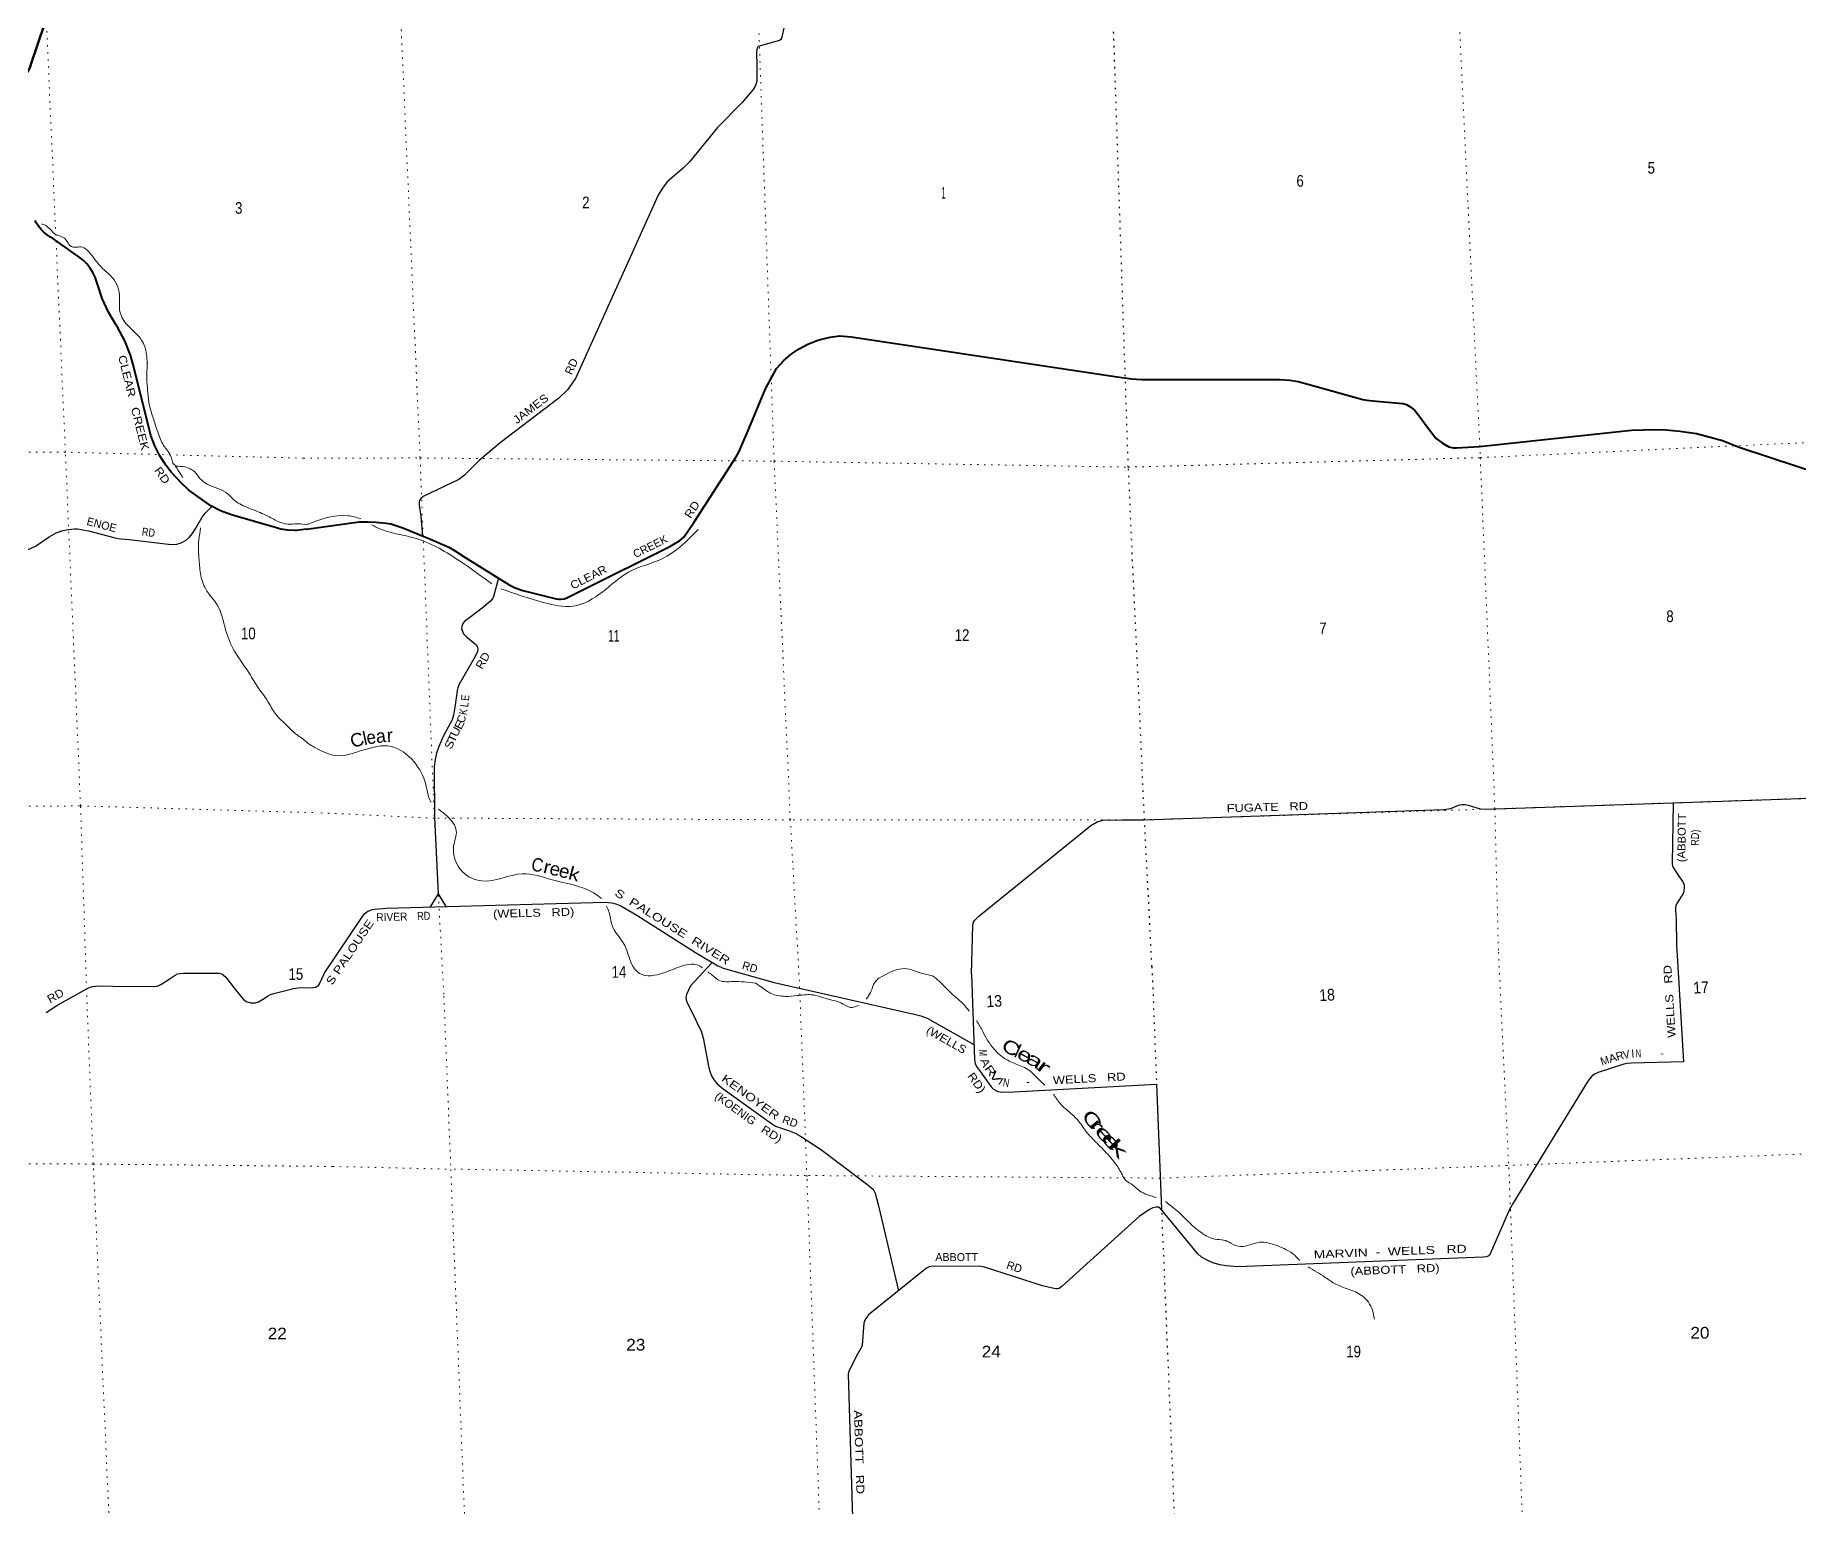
# Model space of a CAD drawing. Header units: feet. Extents: x 751810 to 1010326, y -353855 to -161247.
# Drawn here: x 937197 to 963642, y -217253 to -195181 of the extents above; entities that cross this region are included whole.
import ezdxf
from ezdxf.enums import TextEntityAlignment as Align

# ---------------------------------------------------------------- set-up
doc = ezdxf.new("R2010")
doc.units = ezdxf.units.FT
doc.header["$LTSCALE"] = 70
doc.linetypes.add('DOTTED', pattern=[1.5, 0.3, -1.2])
for name, color, linetype, lineweight in [('23', 7, 'Continuous', 70), ('26', 7, 'Continuous', 40), ('29', 7, 'Continuous', 25), ('39', 7, 'Continuous', 13), ('6', 7, 'DOTTED', 25), ('7', 7, 'DOTTED', 13)]:
    doc.layers.add(name, color=color, linetype=linetype, lineweight=lineweight)
for name, color, linetype in [('27', 7, 'Continuous'), ('30', 7, 'Continuous'), ('41', 7, 'Continuous')]:
    doc.layers.add(name, color=color, linetype=linetype)

msp = doc.modelspace()

# ---------------------------------------------------------------- linework, layer by layer
at = {"layer": '23'}
msp.add_lwpolyline([(935980.54, -195934.39), (936002.52, -195945.69), (936041.49, -195960.82), (936081.84, -195971.78), (936123.1, -195978.47), (936164.85, -195980.81), (936202.41, -195979.18), (936875.16, -195861.14), (936906.55, -195854.73), (936937.11, -195845.08), (936966.48, -195832.29), (936994.36, -195816.5), (937020.43, -195797.88), (937044.42, -195776.64), (937066.05, -195753.01), (937085.09, -195727.24), (937101.34, -195699.63), (937114.61, -195670.46), (937124.76, -195640.08), (937130.14, -195617.28), (937333.72, -195014.3)], dxfattribs=at)
at = {"layer": '26'}
for points in [[(941262.71, -202589.12), (941116.46, -202609.18), (941088.67, -202609.49), (940983.47, -202603.71), (940879.45, -202586.96), (940777.75, -202559.44), (940156.42, -202379.6), (940126.52, -202370.22), (939975.35, -202312.23), (939831.07, -202238.75), (939500.85, -202005.35), (939387.87, -201900.93), (939236.09, -201733.61), (939152.38, -201626.92), (939063.11, -201487.65), (938988.88, -201339.82), (938930.52, -201185.04), (938672.33, -200141.21), (938624.28, -199978.42), (938539.29, -199764.35), (938432.39, -199560.34), (938411.46, -199529.43), (938296.29, -199334.82), (938202.09, -199129.23), (938129.9, -198914.93), (938120.92, -198883.45), (938093.7, -198809.31), (938058.88, -198738.42), (938016.84, -198671.56), (937968.04, -198609.47), (937913.01, -198552.81), (937852.37, -198502.22), (937786.77, -198458.24), (937454.48, -198222.9), (937425.84, -198207.56), (937374.45, -198174.5), (937326.79, -198136.25), (937283.4, -198093.23), (937244.74, -198045.9), (937211.24, -197994.8), (937193.78, -197958.54)], [(941262.71, -202589.12), (942052.17, -202481.18), (942182.88, -202478.2), (942303.61, -202485.34), (942459.35, -202500.2), (942526.89, -202511.2), (942603.11, -202535.92), (942710.68, -202569.36), (943125.68, -202738.73), (943399.84, -202860.76), (943481.97, -202907.3), (943630.71, -203006.65), (944304.38, -203422.9), (944393.06, -203466.86), (944508.8, -203509.44), (945006.14, -203632.73), (945048.1, -203638.19), (945079.52, -203638.19), (945129.79, -203635.04), (945170.49, -203620.2), (945397.12, -203504.57), (946714.22, -202848.7), (946855.66, -202764.61), (946915.85, -202712.4), (946969.26, -202646.38), (947083.47, -202473.81), (947706.83, -201505.13), (947748.4, -201432.94), (947902.94, -201072.66), (948145.17, -200483.37), (948312.21, -200180.87), (948425.44, -200054.46), (948530.9, -199964.91), (948651.64, -199884.71), (948784.22, -199811.99), (948934.39, -199752.68), (949031.79, -199727.53), (949117.86, -199708.24), (949257.99, -199689.8), (949433.22, -199701.83), (953420.97, -200303.3), (953635.95, -200332.68), (953792.41, -200342.99), (955856.86, -200342.01), (956012.65, -200353.11), (956133.57, -200375.37), (956426.22, -200456.42), (957107.04, -200644.93), (957206.5, -200661.19), (957367.46, -200672.9), (957706.39, -200703.8), (957757.87, -200719.35), (957823.84, -200757.07), (957883.53, -200807.37), (957917.03, -200846.46), (958129.41, -201135.99), (958203.99, -201228.61), (958298.69, -201300.41), (958395.63, -201354.36), (958458.47, -201366.93), (958510.5, -201370.55), (958855.33, -201346.88), (961133.35, -201101.96), (961479.2, -201091.87), (961648.86, -201098.16), (961859.66, -201117.57), (962110.69, -201154.74), (962368.33, -201222.3), (962500.26, -201261.62), (962747.65, -201360.31), (967120, -202798.07)]]:
    msp.add_lwpolyline(points, dxfattribs=at)
at = {"layer": '29'}
for p, q in [((943240.36, -208056.82), (943117.95, -208256.45)), ((943240.36, -208056.82), (943352.11, -208250.13)), ((947344.99, -209091.84), (947023.6, -209439.45))]:
    msp.add_line(p, q, dxfattribs=at)
for points in [[(948707.72, -193753.11), (948396.08, -195181.85), (948385.76, -195227.16), (948375.02, -195243.27), (948356.46, -195260.13), (948052.32, -195343.23), (948034.1, -195356.09), (948023.37, -195372.21), (948014.76, -195423.44), (948015.52, -195637.21), (948018, -195869.13), (948007.99, -195905.78), (947996.52, -195936.28), (947964.74, -195996.3), (947798.46, -196190.72), (947429.36, -196564.93), (947010.47, -197076.32), (946914.7, -197171.87), (946675.25, -197380.56), (946603.31, -197472.71), (946539.14, -197577.77), (945296.98, -200329.62), (945180.58, -200497.22), (945047.73, -200626.28), (944166.68, -201295.86), (943852.27, -201560.92), (943634.36, -201781.17), (943550.44, -201843.61), (943013.25, -202101.7), (942979.37, -202130.36), (942960.58, -202159.9), (942952.52, -202186.76), (942953.2, -202231.24), (942976.58, -202399.7), (943001.81, -202688.18)], [(937092.66, -202896.4), (937198.95, -202841.99), (937406.6, -202703.49), (937510.43, -202646.61), (937609.3, -202609.51), (937695.82, -202592.2), (937787.28, -202584.78), (937827.71, -202584.31), (937886.17, -202592.2), (937994.93, -202614.46), (938375.61, -202713.39), (938441.28, -202726.83), (938481.91, -202733.17), (938603.03, -202743.06), (939235.85, -202817.26), (939319.91, -202812.31), (939384.17, -202792.53), (939460.81, -202752.95), (939507.77, -202708.44), (939549.8, -202658.97), (939606.65, -202574.89), (939700.58, -202411.66), (939745.08, -202349.83), (939782.16, -202310.26), (939843.96, -202248.43)], [(944145.67, -203324.84), (944069.25, -203599.71), (944053.14, -203634.63), (944025.34, -203669.61), (943898.37, -203775.68), (943631.69, -203975.76), (943610.84, -204003.33), (943591.42, -204050.97), (943588.74, -204080.52), (943596.2, -204110.83), (943620.95, -204158.42), (943661.28, -204202.95), (943803.27, -204318.13), (943819.6, -204335.7), (943830.33, -204362.56), (943833.02, -204384.05), (943826.81, -204428.1), (943772.05, -204535.23), (943548.47, -204923.95), (943532.37, -204966.93), (943522.48, -205011.42), (943495.26, -205228.36), (943470.62, -205377.9), (943448.09, -205448.13), (943330.83, -205670.79), (943285.4, -205770.07), (943250.5, -205847.97), (943212.92, -205947.35), (943194.13, -206046.74), (943179.69, -206153.02), (943181.68, -206916), (943240.36, -208056.82)], [(951235.85, -209264.13), (951257.09, -208531.53), (951268.84, -208484.36), (951287.63, -208452.13), (951347.06, -208396.73), (953026.3, -207036.78), (953121.08, -206980.16), (953206.15, -206954.75), (953497, -206948.19), (953824.75, -206946.91), (958320.78, -206794.83), (958425.47, -206778.71), (958538.21, -206730.36), (958592.14, -206717.03), (958640.22, -206716.93), (958683.17, -206727.67), (958863.03, -206786.77), (958953.38, -206790.92), (964410.46, -206604.61), (967063.37, -206530.03)], [(961757.11, -206700.73), (961743.4, -207606.02), (961748.77, -207639.6), (961757.93, -207661.84), (961823.33, -207764.03), (961900.92, -207871.78), (961917.89, -207909.55), (961925.94, -207936.41), (961925.94, -207961.93), (961920.57, -208014.3), (961915.2, -208039.82), (961902.98, -208063.3), (961820.96, -208195.77), (961801.11, -208239.93), (961795.75, -208261.42), (961796.37, -208305.69), (961802.72, -208442.59), (961808.56, -208820.64)], [(941537.24, -209238.15), (942101.92, -208397.88), (942137.82, -208356.76), (942157.95, -208337.96), (942186.14, -208319.16), (942213.38, -208308.59), (942246.54, -208296.33), (942289.48, -208286.92), (942460.92, -208274.2), (945744.34, -208185.51), (945795.33, -208188.89), (945845.47, -208192.26), (945902.02, -208208.43), (945980.11, -208240.76), (946215.67, -208379.92), (947099.54, -208938.56), (947430.69, -209138.74), (947470.4, -209155.87), (947510.67, -209171.99), (948279.66, -209387.26)], [(961808.56, -208820.64), (961916.06, -210580.88), (961130.52, -210597.58), (961071.02, -210602.93), (961019.93, -210614.35), (960633.56, -210737.91), (960578.53, -210762.28), (960537.97, -210793.71), (960479.85, -210869.6), (959362.95, -212690.88), (959306.9, -212794.7), (959012.24, -213458.46), (958998.49, -213478.03), (958984.55, -213491.99), (958956.66, -213503.94), (958911.69, -213509.85), (955232.7, -213654.89), (955055.17, -213639.44), (954961.56, -213623.5), (954875.92, -213601.58), (954810.2, -213575.67), (954748.47, -213543.78), (954680.75, -213503.93), (954628.64, -213461.5), (954068.19, -212772.84), (954041.45, -212760.61), (953999.63, -212758.61), (953955.81, -212770.57), (953904.47, -212794.39), (953749.63, -212901.61), (952595.38, -213946.44), (952549.75, -213980.21), (952527.84, -213986.19), (952494.36, -213983.86), (952300.33, -213938.48), (951432.67, -213658.09), (951380.69, -213649.4), (950656.21, -213646.5), (950601.98, -213653.39), (950560.93, -213675.72), (949693.86, -214372.93), (949675.89, -214394.72), (949651.99, -214428.6), (949636.05, -214456.5), (949623.82, -214497.26), (949598.21, -214827.17), (949585.82, -214860.4), (949506.23, -214999.05), (949399.06, -215221.75), (949393.08, -215237.69), (949386.78, -215265.01), (949452.73, -217417.9)], [(937361.11, -209838.69), (937517.88, -209734.64), (937982.61, -209472.48), (938055.51, -209447.73), (938145.76, -209437.86), (938358.34, -209442.81), (938991.17, -209447.75), (939041.83, -209437.84), (939080.16, -209418.07), (939203.76, -209338.93), (939293.97, -209279.56), (939327.35, -209259.79), (939370.6, -209252.35), (939421.29, -209249.9), (939950.29, -209249.9), (939986.11, -209257.3), (940015.78, -209272.14), (940054.11, -209309.26), (940182.66, -209477.43), (940316.14, -209640.66), (940359.38, -209675.26), (940424.91, -209695.07), (940500.28, -209695.05), (940533.67, -209685.17), (940627.61, -209630.77), (940678.27, -209593.65), (940736.38, -209566.46), (940914.36, -209517), (941071.31, -209477.41), (941141.78, -209467.54), (941359.31, -209462.59), (941397.61, -209457.62), (941424.8, -209445.26), (941444.57, -209432.89), (941458.19, -209408.18), (941537.24, -209238.15)], [(947023.6, -209439.45), (946962.51, -209569.7), (946954.54, -209617.52), (946963.77, -209669.64), (947101.58, -209952.84), (947181.57, -210119.7), (947214.82, -210220.88), (947297.09, -210671.7), (947313.01, -210717.53), (947339.31, -210788.6), (947366.02, -210839.24), (947396.95, -210878.62), (947425.06, -210909.57), (947515.01, -210982.37), (948237.09, -211506.68), (948299.81, -211543.46), (948492.57, -211610.88), (948593.57, -211650.16), (948673.78, -211692.68), (948971.17, -211890.49), (949662.23, -212406.79), (949744.69, -212477.16), (949772.57, -212509.04), (949791.29, -212548.34), (949841.83, -212740.55), (950141.65, -214012.86)], [(948279.66, -209387.26), (950379.35, -209863.43), (950477.58, -209888.53), (950569.91, -209924.92), (951272.68, -210321.12)], [(951235.85, -209264.13), (951280.46, -210544.52), (951294.11, -210601.95), (951314.02, -210649.78), (951370.93, -210731.36), (951529.11, -210952.68), (951568.94, -210988.55), (951633.47, -211026.32), (951700.38, -211032.39), (951872.17, -211028.2), (954012.56, -210912.82), (954086.25, -212790.52)]]:
    msp.add_lwpolyline(points, dxfattribs=at)
at = {"layer": '39'}
for points in [[(937289.63, -198008.69), (937374.4, -198048.08), (937507.39, -198170.84), (937636.26, -198225.2), (937732.94, -198349.11), (937902.87, -198359.85), (937999.96, -198431.34), (938092.3, -198545.31), (938211.66, -198684.61), (938357.19, -198821.08), (938460.96, -199110.02), (938460.66, -199297.45), (938560, -199507.93), (938791.69, -199754.52), (938864.87, -199967.85), (938876.83, -200094.43), (938878.17, -200103.63)], [(938876.83, -200094.43), (938869.88, -200328.43), (938881.81, -200519.51)], [(938881.38, -200505.41), (938898.98, -200684.22), (938958.23, -200904.03), (939044.87, -201161.26), (939135.59, -201353.88), (939251, -201561.83), (939280.91, -201615.3), (939282.93, -201615.23), (939283.07, -201615.33)], [(939283.07, -201615.33), (939336.02, -201700.21), (939395.34, -201791.04), (939407.87, -201815.71)], [(939306.82, -201645.66), (939435.63, -201656.75), (939587.31, -201730.55), (939671.21, -201832.69), (939776.68, -201913.99), (940081.92, -202057.49), (940177.74, -202153.21), (940264.31, -202210.93), (940479.19, -202304.89), (940710.46, -202406.39), (940882.68, -202491.63), (941020.64, -202513.46), (941153.71, -202507.23), (941260.91, -202524.75)], [(939673.6, -202568.12), (939673.73, -202572.23), (939648.86, -202748.35), (939651.09, -203018.33), (939674.53, -203255.4), (939752.36, -203488.73), (939925.18, -203725.09), (940051.72, -204097.95), (940184.78, -204420.22), (940387.94, -204724.15), (940525.98, -204945.49), (940686.51, -205176.2), (940799.16, -205360.06), (940976.31, -205539.86), (941099.02, -205656.9), (941249.79, -205767), (941311.98, -205819.44), (941400.32, -205869.04)], [(941260.91, -202524.75), (941885.36, -202387.62), (942077.08, -202430.48)], [(942245.44, -202522.99), (942319.62, -202562.83), (942908.02, -202728.15), (943571.86, -203074.24), (944045.14, -203409.3)], [(944177.55, -203482.82), (944831.21, -203692.33), (945259.9, -203744.65), (945706.85, -203527.9), (946093.43, -203234.74), (946614.74, -203023.23), (946995.48, -202736.34), (947135.8, -202595.81)], [(941399.23, -205868.57), (941694.95, -205984.8), (942107.76, -205904.54), (942537.36, -205849.88), (942876.99, -206081.16), (943053.15, -206415.5), (943126.92, -206677.05), (943132.24, -206685.99)], [(943240.79, -206787.88), (943380.05, -206899.5), (943510.58, -207112.48), (943471.05, -207339.99), (943602.66, -207728.5), (943889.4, -207864.92), (944502.01, -207758.91), (944949.84, -207848.85), (945636.68, -208089.13), (945687.86, -208130.51)], [(945762.52, -208242.55), (945800.14, -208331.13), (945846.05, -208531.19), (946037.36, -208834.68), (946143.83, -209117.19), (946258.05, -209252.09), (946616.87, -209246.53), (946898.59, -209140.99), (947165.44, -209144.98), (947196.16, -209167.26)], [(949847.5, -209325.05), (950299.27, -209187.38), (950406.62, -209223.66), (950650.97, -209290.17)], [(947282.17, -209230.81), (947347.83, -209279.31), (947458.47, -209359.86), (947657.83, -209375.27), (948001.18, -209399.56)], [(947999.74, -209398.55), (948095.83, -209466.14), (948232.56, -209554.41), (948443.57, -209596.89), (948621.99, -209586.52), (948834.41, -209572.53), (949086.64, -209637.26), (949302.96, -209707.7), (949420.06, -209762.64), (949544.82, -209732.45)], [(949659.45, -209638.4), (949693.46, -209588.69), (949744.99, -209485.56), (949786.67, -209386.92), (949851.08, -209321.41)], [(950646.33, -209287.08), (950673.36, -209305.08), (950775.9, -209392.94), (950978, -209590.94), (951112.11, -209709.55), (951201.93, -209819.92)], [(951312.44, -209964.05), (951319.26, -209973.78), (951404.62, -210124.89), (951575.58, -210388.81), (951759.68, -210545.35), (951930.05, -210621.97), (952126.8, -210724.76), (952226.78, -210823.6), (952337.63, -210930.16)], [(952465.43, -211062.6), (952563.76, -211200.6), (952687.84, -211319.67), (952824.33, -211446.22), (952965.78, -211636.99), (953096.9, -211777.89), (953280.48, -211966.69), (953371.91, -212075.21), (953479.98, -212239.35), (953495.51, -212270.85), (953528.65, -212335.77), (953630.64, -212411.56), (953809.71, -212546.19), (953928.26, -212588.98), (954007.42, -212617.85)], [(954144.86, -212675.45), (954241.19, -212749.56), (954349.94, -212841.15), (954537.25, -213023.73), (954712.5, -213162.56), (954886.97, -213241), (955018.17, -213252.98), (955124.88, -213300.36), (955269.88, -213349.96), (955554.39, -213286.28), (955813.99, -213336.56), (956083.97, -213481.02), (956156.38, -213557.65)], [(956285.68, -213656.25), (956539.44, -213812.18), (956700.98, -213915.4), (956887.3, -213989.26), (957094.89, -214088.3), (957249.67, -214306.65), (957277.94, -214440.29)]]:
    msp.add_spline(points, degree=3, dxfattribs=at)
at = {"layer": '6'}
for points in [[(953941.94, -209151.11), (953832.17, -206948.45), (953588.39, -201658.55), (953313.33, -193494.25)], [(953941.94, -209151.11), (954067.09, -212323.01), (954288.25, -217675.92), (954510.93, -222951.55), (954554.35, -224075.12)]]:
    msp.add_lwpolyline(points, dxfattribs=at)
at = {"layer": '7'}
msp.add_line((941657.42, -212148.91), (943428.65, -212189.42), dxfattribs=at)
for points in [[(958466.47, -193252.1), (958866.77, -201516.58), (959085.87, -206785.22), (959138.35, -208933.11)], [(948655.38, -209371.64), (948519.47, -206944.42), (948277.23, -201569.71), (948000.21, -193752.57)], [(942634.97, -193942.24), (942967.25, -201521.18), (943180.19, -206923.24), (943324.01, -209592.8)], [(937976.8, -209813.37), (937875.6, -206740.42), (937648.04, -201435.23), (937327.42, -194151.94)], [(941218.75, -201524.5), (937648.04, -201435.23), (932285.06, -201421.64), (926912.32, -201484.93), (921709.32, -200829.43), (916706.63, -201095.91)], [(941218.75, -201524.5), (942967.25, -201521.18), (948277.23, -201569.71), (953588.39, -201658.55), (958866.77, -201516.58), (964194.26, -201269.82), (969539.31, -201006.25), (972603.79, -200906.61)], [(972831.08, -206233.36), (969780.14, -206396.76), (967063.33, -206530.15), (964397.2, -206603.65), (959085.87, -206785.22), (953832.17, -206948.45), (948523.59, -206948.3), (943462.26, -206924.56)], [(915055.52, -206754.08), (916459.67, -206674.82), (921791.6, -206532.2), (927146.12, -206795.96), (932485.8, -206774.02), (937875.6, -206740.42), (941438.38, -206843.92)], [(943462.26, -206924.56), (943180.19, -206923.24), (941438.38, -206843.92)], [(959138.35, -208933.11), (959294.73, -212166.53), (959498.17, -217436.25), (959717.59, -222823.29), (959791.11, -224431.95)], [(950372.32, -252334), (950234.23, -249883), (950063.13, -244576.67), (949826.24, -239196.9), (949624.63, -233898.89), (949390.49, -228275.4), (949172.26, -223001.39), (948963.88, -217608.26), (948768.47, -212302.66), (948655.38, -209371.64)], [(943324.01, -209592.8), (943428.65, -212192.46), (943637.98, -217498.82), (943829.75, -222786.66), (944082.51, -228155.27), (944306.33, -234092), (944456.16, -238088.87)], [(939907.62, -255544.3), (939667.98, -250263.38), (939428.28, -244956.96), (939197.18, -239605.95), (938972.44, -234264.79), (938712.71, -228098.84), (938514.89, -222780.97), (938304.48, -217447.4), (938067.88, -212112.68), (937976.8, -209813.37)], [(941657.42, -212148.91), (938067.88, -212112.68), (932750.91, -212088.69), (927366.2, -212085.07), (921934.04, -211676.07), (917839.36, -211911.82)], [(973060.54, -211611.63), (969952.8, -211714.75), (964624.64, -211926.29), (959266.5, -212134.49), (954065.56, -212323.77), (948747.88, -212284.35), (943429.42, -212187.89)]]:
    msp.add_lwpolyline(points, dxfattribs=at)

# ---------------------------------------------------------------- texts
at = {"layer": '27'}
for s, rotation, width, p in [('CLEAR   CREEK', 283.893, 1.2, (938437.76, -199995.53)), ('RD', 305.213, 1.15, (938974.33, -201707.32)), ('RD', 56.503, 1.15, (947023.05, -202438.27)), ('CLEAR', 27.031, 1.1, (945258.37, -203496.78))]:
    msp.add_text(s, height=120, rotation=rotation, dxfattribs=dict(at, width=width)).set_placement(p)
msp.add_text('CREEK', height=120, rotation=26.472, dxfattribs=at).set_placement((946198.12, -203025.6))
at = {"layer": '30'}
for s, rotation, width, p in [('RD', 65.706, 1.05, (945291.12, -200172.47)), ('JAMES', 37.234, 1.15, (944661.84, -200831.63)), ('L', 82.848, 0.9, (943690.88, -205226.32)), ('E', 82.848, 0.85, (943703.64, -205124.57)), ('E', 63.227, 1.25, (943609.97, -205547.34)), ('K', 78.643, 0.85, (943673.31, -205339.31)), ('T', 65.411, 1.4, (943506, -205750.22)), ('U', 62.227, 1.2, (943551.73, -205654.46)), ('S', 65.867, 1.2, (943460.69, -205843.53)), ('FUGATE   RD', 1.685, 1.2, (955674.93, -206818.19)), ('(ABBOTT', 89.132, 1.05, (961945.58, -207220.04)), ('RD)', 89.132, 0.85, (962145.91, -207218.18)), (' S  PALOUSE  RIVER', 328.098, 1.3, (946695.69, -208587.37)), ('RIVER', 1.547, 0.95, (942545.59, -208465.17)), ('RD', 1.547, 0.85, (943023.43, -208449.07)), ('(WELLS   RD)', 1.547, 1.2, (944672.44, -208403.23)), (' S PALOUSE', 56.098, 1.25, (941949.32, -208992.11)), ('M', 271.995, 0.7, (951348.77, -210446.33)), ('M', 17.734, 0.95, (960750.59, -210616.49)), ('A', 17.734, 1.1, (960868.98, -210578.63)), ('V', 11.123, 0.95, (961067.1, -210525.46)), ('N', 3.218, 0.7, (961241, -210515.16)), ('A', 292.9, 1.2, (951389.42, -210614.55)), ('R', 305.554, 1.4, (951470.93, -210744.94)), ('V', 305.554, 1.55, (951546.97, -210842.36)), ('N', 349.995, 0.8, (951747.17, -210950.2))]:
    msp.add_text(s, height=120, rotation=rotation, dxfattribs=dict(at, width=width)).set_placement(p, align=Align.CENTER)
for s, rotation, p in [('ENOE', 345.432, (937958.45, -202523.08)), ('-', 3.086, (952059.35, -210937.99)), ('RD', 340.722, (948387.57, -211492.05)), ('RD', 342.091, (951751.23, -213676.96))]:
    msp.add_text(s, height=120, rotation=rotation, dxfattribs=at).set_placement(p)
for s, rotation, width, p in [('RD', 353.312, 0.85, (938790.15, -202684.3)), ('RD', 60.094, 1.1, (943896.62, -204699.72)), ('WELLS   RD', 93.495, 1.2, (961797.12, -210213.34)), ('RD', 29.428, 1.1, (937418.41, -209703.27)), ('(WELLS', 330.587, 1.1, (950545.61, -210141.38)), ('RD)', 305.554, 1.15, (951170.13, -210793.78)), ('WELLS   RD', 3.086, 1.2, (952460.02, -210916.4)), ('KENOYER   ', 324.016, 1.3, (947475.47, -210855.86)), ('(KOENIG', 324.016, 1.05, (947374.93, -211119.33)), ('RD)', 327.722, 1.15, (948069.86, -211624.18)), ('MARVIN  -  WELLS   RD', 2.258, 1.3, (956370.77, -213529.96)), ('(ABBOTT   RD)', 2.258, 1.2, (956921.62, -213780.6)), ('ABBOTT   RD', 271.755, 1.25, (949473.39, -215806.28))]:
    msp.add_text(s, height=120, rotation=rotation, dxfattribs=dict(at, width=width)).set_placement(p)
for s, rotation, p in [('C', 72.214, (943644.18, -205452.56)), ('RD', 343.098, (947896.96, -209216.45)), ('R', 17.234, (960976.58, -210545.3)), ('I', 4.218, (961158.13, -210516.42)), ('-', 1.218, (961590.7, -210507.78)), ('I', 325.554, (951645.51, -210922.02)), ('ABBOTT', 359.771, (951014.45, -213567.94))]:
    msp.add_text(s, height=120, rotation=rotation, dxfattribs=at).set_placement(p, align=Align.CENTER)
at = {"layer": '41'}
for s, rotation, width, p in [('C', 17.377, 1.05, (942050.63, -205844.75)), ('e', 9.393, 0.95, (942249.37, -205808.47)), ('C', 350.391, 0.9, (944710.99, -207723.29)), ('r', 346.916, 1.15, (944851.81, -207752.59)), ('e', 345.985, 1.05, (944969.75, -207782.6)), ('e', 345.985, 1.05, (945108.89, -207815.75)), ('k', 345.118, 1.2, (945254.2, -207856.4)), ('C', 329.865, 1.35, (951779.22, -210452.05)), ('l', 335.435, 1.05, (951889.48, -210508.66)), ('e', 332.137, 1.4, (951990.81, -210560.17)), ('a', 328.224, 1.65, (952132.36, -210637.13)), ('r', 323.002, 1.9, (952265.91, -210731.54))]:
    msp.add_text(s, height=200, rotation=rotation, dxfattribs=dict(at, width=width)).set_placement(p, align=Align.CENTER)
for s, rotation, p in [('l', 12.393, (942161.46, -205824.41)), ('a', 7.006, (942390.42, -205790.15)), ('r', 3.159, (942517.56, -205781.29))]:
    msp.add_text(s, height=200, rotation=rotation, dxfattribs=at).set_placement(p, align=Align.CENTER)
for s, rotation, width, p in [('C', 307.6, 1.55, (952875.77, -211391.61)), ('r', 309.317, 2, (952982.55, -211524.92)), ('e', 313.586, 2, (953064.49, -211626.96)), ('e', 314.2, 2, (953161.04, -211734.96)), ('k', 312.321, 2.15, (953260.72, -211837.67))]:
    msp.add_text(s, height=200, rotation=rotation, dxfattribs=dict(at, width=width)).set_placement(p)
at = {"layer": '7'}
for s, width, p in [('6', 0.85, (956109.41, -197452.64)), ('5', 0.85, (961375.39, -197256.94)), ('1', 0.4, (950787.09, -197631.27)), ('3', 0.85, (940192.72, -197858.51)), ('2', 0.85, (945397.9, -197776.2)), ('8', 0.85, (961655.85, -203983.54)), ('10', 0.85, (940281.18, -204241.33)), ('11', 0.65, (945788.73, -204275.47)), ('12', 0.85, (950984.36, -204265.34)), ('7', 0.85, (956450.23, -204165.09)), ('15', 0.85, (940994.43, -209349.52)), ('14', 0.85, (945838.3, -209318.44)), ('22', 1.1, (940683.02, -214742.13))]:
    msp.add_text(s, height=175, dxfattribs=dict(at, width=width)).set_placement(p)
at = {"layer": '7', "width": 0.9}
for s, p in [('17', (962064.15, -209556.64)), ('13', (951464.51, -209761.22)), ('18', (956455.97, -209669.32))]:
    msp.add_text(s, height=175, rotation=3, dxfattribs=at).set_placement(p)
at = {"layer": '7'}
for s, width, p in [('23', 1.1, (946202.28, -214909.52)), ('20', 1.1, (962160.09, -214730.24)), ('24', 1.1, (951532.84, -215013.45)), ('19', 0.85, (956966.45, -215012.1))]:
    msp.add_text(s, height=175, dxfattribs=dict(at, width=width)).set_placement(p, align=Align.CENTER)

doc.saveas('drawing.dxf')
